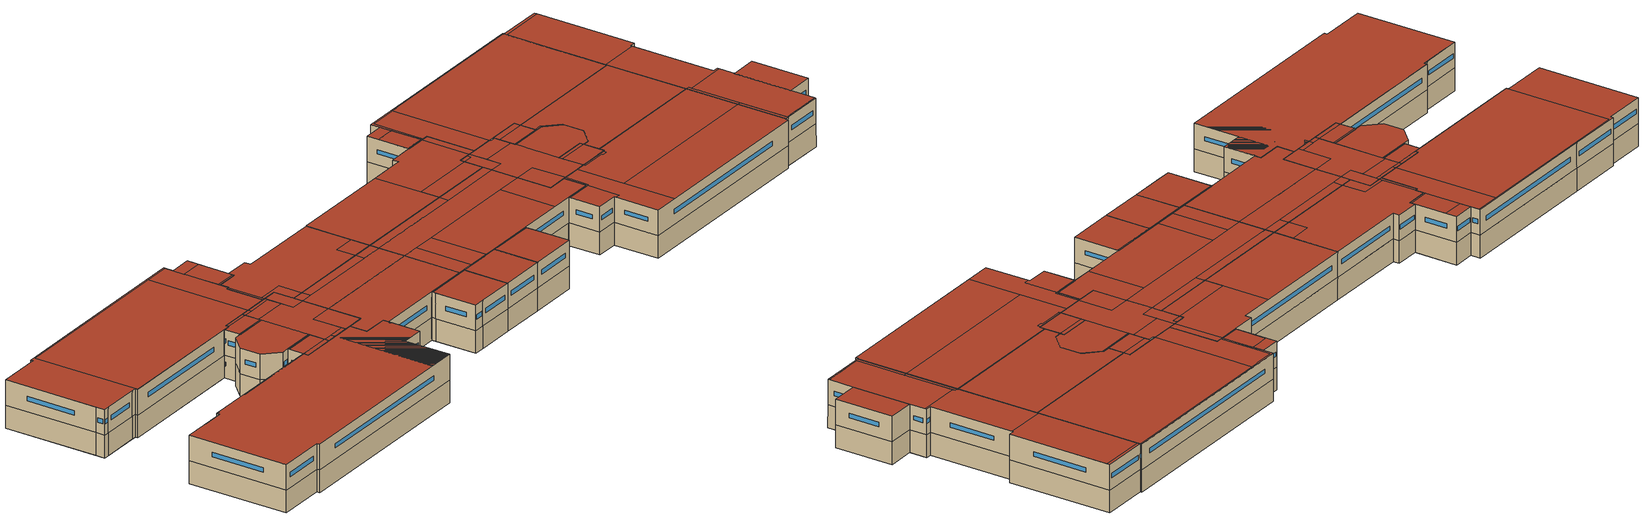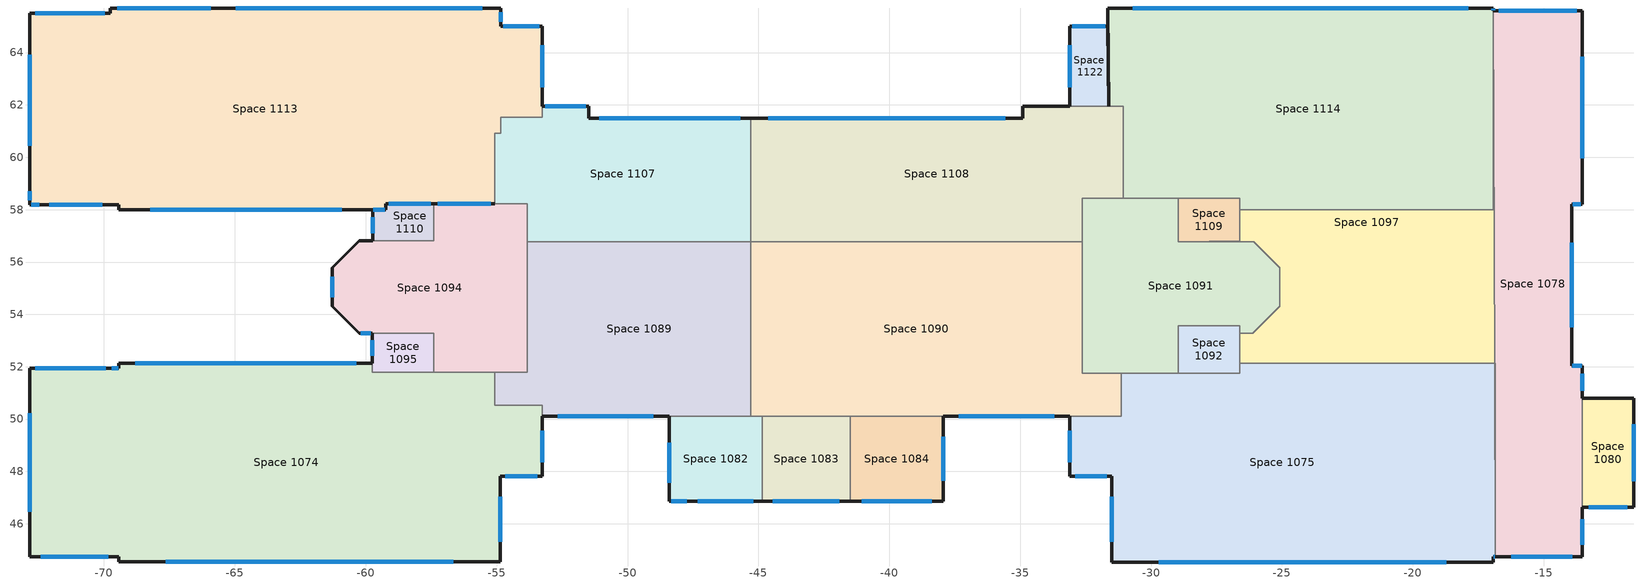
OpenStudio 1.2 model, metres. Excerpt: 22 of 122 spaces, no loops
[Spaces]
Space 1074
 floor ground: -59.74,52.14 -59.74,51.79 -55.07,51.79 -55.07,50.53 -53.26,50.53 -53.26,47.81 -54.86,47.81 -54.86,44.54 -69.43,44.54 -69.43,44.74 -72.83,44.74 -72.83,51.94 -69.43,51.94 -69.43,52.14 z0
 wall outside: -59.74,52.14 -69.43,52.14 -69.43,51.94 -69.73,51.94 -72.83,51.94 -72.83,44.74 -69.43,44.74 -69.43,44.54 -54.86,44.54 -54.86,47.81 -53.26,47.81 -53.26,50.11 z1.58:3.35
 wall to Space 1089: -53.26,50.11 -53.26,50.53 -55.07,50.53 -55.07,51.79 z0:3.35
 wall ground: -59.74,52.14 -69.43,52.14 -69.43,51.94 -69.73,51.94 -72.83,51.94 -72.83,44.74 -69.43,44.74 -69.43,44.54 -54.86,44.54 -54.86,47.81 -53.26,47.81 -53.26,50.11 z0:1.58
 wall to Space 1095: -57.4,51.79 -59.74,51.79 -59.74,52.14 z0:3.35
 wall to Space 1094: -55.07,51.79 -57.4,51.79 z0:3.35
 window: -60.37,52.14 -68.8,52.14 / -69.93,51.94 -72.63,51.94 / -54.67,47.81 -53.45,47.81 / -67.64,44.54 -56.65,44.54 / -72.41,44.74 -69.84,44.74 / -72.83,50.22 -72.83,46.46 / -54.86,45.32 -54.86,47.03 / -53.26,48.36 -53.26,49.56 z2.34:2.65; -69.45,51.94 -69.71,51.94 z2.34:2.66
 roof outside: -54.86,44.54 -54.86,47.81 -53.26,47.81 -53.26,50.53 -55.07,50.53 -55.07,51.79 -59.74,51.79 -59.74,52.14 -69.43,52.14 -69.43,51.94 -72.83,51.94 -72.83,44.74 -69.43,44.74 -69.43,44.54 z3.35; -72.83,44.74 -69.43,44.74 -69.43,51.91 -72.83,51.91 z3.35; -72.83,51.91 -69.43,51.91 -69.43,52.11 -59.74,52.11 -59.74,52.14 -69.43,52.14 -69.43,51.94 -72.83,51.94 z3.35; -55.52,50.03 -53.26,50.03 -53.26,50.53 -55.07,50.53 -55.07,51.79 -55.52,51.79 z3.35; -53.26,47.81 -53.26,50.03 -54.86,50.03 -54.86,47.81 z3.35; -54.86,44.54 -54.86,47.81 -54.86,50.03 -55.52,50.03 -55.52,51.79 -56.73,51.79 -56.73,44.54 z3.35; -56.73,44.54 -56.73,51.79 -59.74,51.79 -59.74,52.11 -69.43,52.11 -69.43,44.54 z3.35
Space 1075
 floor ground: -16.88,52.14 -16.85,44.74 -16.93,44.74 -16.93,44.54 -31.5,44.54 -31.5,47.81 -33.1,47.81 -33.1,50.11 -31.14,50.11 -31.14,51.76 -26.62,51.76 -26.62,52.14 z0
 wall outside: -33.1,50.11 -33.1,47.81 -31.5,47.81 -31.5,44.54 -16.93,44.54 -16.93,44.74 -16.85,44.74 z1.58:3.35
 wall to Space 1097: -16.88,52.14 -26.62,52.14 z0:3.35
 wall to Space 1079: -16.85,44.74 -16.88,52.14 z0:3.35
 wall to Space 1090: -31.14,51.76 -31.14,50.17 -31.14,50.11 -33.1,50.11 z0:3.35
 wall to Space 1091: -28.97,51.76 -31.14,51.76 z0:3.35
 wall to Space 1092: -26.62,52.14 -26.62,51.76 -28.97,51.76 z0:3.35
 wall ground: -33.1,50.11 -33.1,47.81 -31.5,47.81 -31.5,44.54 -16.93,44.54 -16.93,44.74 -16.85,44.74 z0:1.58
 window: -32.91,47.81 -31.7,47.81 / -29.71,44.54 -18.72,44.54 / -33.1,49.56 -33.1,48.36 / -31.5,47.03 -31.5,45.32 z2.34:2.65; -16.91,44.74 -16.88,44.74 z2.34:3.02
 roof outside: -31.14,47.68 -31.14,50.03 -33.1,50.03 -33.1,47.81 -31.5,47.81 -31.5,47.68 z3.35; -30.99,50.03 -30.99,51.76 -31.14,51.76 -31.14,50.11 -33.1,50.11 -33.1,50.03 z3.35; -26.71,51.5 -26.71,51.75 -26.62,51.75 -26.62,52.14 -26.62,51.76 -28.97,51.76 -28.97,51.62 -27.12,51.62 -27.12,51.5 z3.35; -29.63,48.33 -16.87,48.33 -16.88,52.11 -26.62,52.11 -26.62,51.75 -26.71,51.75 -26.71,51.5 -27.12,51.5 -27.12,51.62 -28.97,51.62 -28.97,51.76 -29.63,51.76 z3.35; -16.88,52.11 -16.88,52.14 -26.62,52.14 -26.62,52.11 z3.35; -29.63,44.54 -29.63,51.76 -30.99,51.76 -30.99,50.03 -31.14,50.03 -31.14,47.68 -31.5,47.68 -31.5,44.54 z3.35; -16.93,44.54 -16.93,44.74 -16.85,44.74 -16.87,48.33 -29.63,48.33 -29.63,44.54 z3.35
Space 1078
 floor ground: -13.53,65.6 -13.53,58.2 -13.94,58.2 -13.94,52.04 -13.53,52.04 -13.53,44.74 -16.85,44.74 -16.85,52.14 -16.88,52.14 -16.93,65.6 z0
 wall outside: -13.53,50.79 -13.53,52.04 -13.94,52.04 -13.94,58.2 -13.53,58.2 -13.53,65.6 -16.93,65.6 / -16.85,44.74 -16.63,44.74 -13.53,44.74 -13.53,46.62 z1.58:3.35
 wall to Space 1097: -16.93,65.6 -16.88,52.14 z0:3.35
 wall to Space 1080: -13.53,46.62 -13.53,50.79 z0:3.35
 wall to Space 1079: -16.85,52.14 -16.85,44.74 z0:3.35
 wall ground: -16.85,44.74 -16.63,44.74 -13.53,44.74 -13.53,46.62 / -13.53,50.79 -13.53,52.04 -13.94,52.04 -13.94,58.2 -13.53,58.2 -13.53,65.6 -16.93,65.6 z0:1.58
 window: -13.75,65.6 -16.71,65.6 / -13.56,52.04 -13.91,52.04 / -16.25,44.74 -13.91,44.74 / -13.89,58.2 -13.58,58.2 / -13.53,59.97 -13.53,63.83 / -13.53,51.09 -13.53,51.74 / -13.53,45.19 -13.53,46.17 / -13.94,53.51 -13.94,56.73 z2.34:2.65
 roof outside: -13.53,65.42 -13.53,65.6 -16.91,65.6 -16.91,65.42 z3.35; -16.62,48.33 -16.62,52.11 -16.85,52.11 -16.85,48.33 z3.35; -13.53,44.84 -13.53,51.91 -16.62,51.91 -16.62,44.84 z3.35; -13.53,51.91 -13.53,52.04 -13.94,52.04 -13.94,58.06 -16.9,58.06 -16.88,52.14 -16.85,52.14 -16.85,52.11 -16.62,52.11 -16.62,51.91 z3.35; -13.94,58.06 -13.94,58.2 -13.53,58.2 -13.53,65.42 -16.91,65.42 -16.91,59.64 -16.9,58.06 z3.35; -13.53,44.74 -13.53,44.84 -16.62,44.84 -16.62,44.74 z3.35; -16.85,44.74 -16.62,44.74 -16.62,48.33 -16.85,48.33 z3.35
Space 1079
 floor ground: -16.85,52.14 -16.85,44.74 -16.88,52.14 z0
Space 1080
 floor ground: -11.57,50.79 -11.57,46.62 -13.53,46.62 -13.53,50.79 z0
 wall outside: -13.53,46.62 -11.57,46.62 -11.57,50.79 -13.53,50.79 z1.58:3.35
 wall ground: -13.53,46.62 -11.57,46.62 -11.57,50.79 -13.53,50.79 z0:1.58
 window: -13.29,46.62 -11.81,46.62 / -11.57,47.62 -11.57,49.8 z2.34:2.65
 roof outside: -11.57,46.62 -11.57,50.79 -13.53,50.79 -13.53,46.62 z3.35
Space 1082
 floor ground: -44.86,50.11 -44.86,46.86 -48.42,46.86 -48.42,50.11 z0
 wall outside: -48.42,50.11 -48.42,49.81 -48.42,46.86 -47.65,46.86 -44.86,46.86 z1.58:3.35
 wall to Space 1090: -44.86,50.11 -45.29,50.11 z0:3.35
 wall to Space 1083: -44.86,46.86 -44.86,50.11 z0:3.35
 wall to Space 1089: -45.29,50.11 -48.42,50.11 z0:3.35
 wall ground: -48.42,50.11 -48.42,49.81 -48.42,46.86 -47.65,46.86 -44.86,46.86 z0:1.58
 window: -47.31,46.86 -45.2,46.86 / -48.32,46.86 -47.75,46.86 / -48.42,49.11 -48.42,47.56 z2.34:2.65
 roof outside: -44.86,46.86 -44.86,50.03 -48.41,50.03 -48.41,46.86 z3.35; -44.86,50.03 -44.86,50.11 -48.42,50.11 -48.42,50.03 z3.35
Space 1083
 floor ground: -41.5,50.11 -41.5,46.86 -44.86,46.86 -44.86,50.11 z0
 wall outside: -44.86,46.86 -41.5,46.86 z1.58:3.35
 wall to Space 1090: -41.5,50.11 -44.86,50.11 z0:3.35
 wall to Space 1084: -41.5,46.86 -41.5,50.11 z0:3.35
 wall ground: -44.86,46.86 -41.5,46.86 z0:1.58
 window: -44.45,46.86 -41.91,46.86 z2.34:2.65
 roof outside: -41.5,46.86 -41.5,50.03 -44.86,50.03 -44.86,46.86 z3.35; -42.33,50.03 -42.33,50.11 -44,50.11 -44,50.03 z3.35
Space 1084
 floor ground: -37.94,50.11 -37.94,46.86 -41.5,46.86 -41.5,50.11 z0
 wall outside: -41.5,46.86 -37.94,46.86 -37.94,50.11 z1.58:3.35
 wall to Space 1090: -37.94,50.11 -41.5,50.11 z0:3.35
 wall ground: -41.5,46.86 -37.94,46.86 -37.94,50.11 z0:1.58
 window: -41.06,46.86 -38.38,46.86 / -37.94,47.63 -37.94,49.33 z2.34:2.65
 roof outside: -41.5,50.03 -37.94,50.03 -37.94,50.11 -41.5,50.11 z3.35; -37.94,46.86 -37.94,50.03 -41.5,50.03 -41.5,46.86 z3.35
Space 1089
 floor ground: -45.29,56.77 -45.29,50.11 -53.26,50.11 -53.26,50.53 -55.07,50.53 -55.07,51.79 -53.83,51.79 -53.83,56.77 z0
 wall outside: -53.26,50.11 -48.42,50.11 z1.58:3.35
 wall to Space 1094: -53.83,56.77 -53.83,51.79 -55.07,51.79 z0:3.35
 wall to Space 1107: -45.29,56.77 -53.83,56.77 z0:3.35
 wall to Space 1090: -45.29,50.11 -45.29,56.77 z0:3.35
 wall ground: -53.26,50.11 -48.42,50.11 z0:1.58
 window: -52.66,50.11 -49.01,50.11 z2.34:2.65
 roof outside: -53.83,56.11 -52.94,56.11 -52.94,56.77 -53.83,56.77 z3.35; -45.29,50.11 -45.29,54.2 -53.83,54.2 -53.83,51.79 -55.07,51.79 -55.07,50.53 -53.26,50.53 -53.26,50.11 z3.35; -52.94,56.11 -46.91,56.11 -46.91,56.77 -52.94,56.77 z3.35; -45.29,54.2 -45.29,56.11 -53.83,56.11 -53.83,54.2 z3.35; -46.91,56.11 -45.29,56.11 -45.29,56.77 -46.91,56.77 z3.35
Space 1090
 floor ground: -32.64,56.77 -32.64,51.76 -31.14,51.76 -31.14,50.11 -45.29,50.11 -45.29,56.77 z0
 wall outside: -37.94,50.11 -33.1,50.11 z1.58:3.35
 wall to Space 1108: -32.64,56.77 -45.29,56.77 z0:3.35
 wall to Space 1091: -31.14,51.76 -32.64,51.76 -32.64,56.77 z0:3.35
 wall ground: -37.94,50.11 -33.1,50.11 z0:1.58
 window: -37.35,50.11 -33.7,50.11 z2.34:2.65
 roof outside: -34.6,50.11 -34.6,54.2 -42.33,54.2 -42.33,50.11 z3.35; -32.64,54.2 -32.64,56.11 -45.29,56.11 -45.29,54.2 z3.35; -37.53,56.11 -37.53,56.77 -45.28,56.77 -45.28,56.11 z3.35; -32.64,56.11 -32.64,56.77 -37.52,56.77 -37.53,56.11 z3.35; -31.14,50.11 -31.14,51.76 -32.64,51.76 -32.64,54.2 -34.6,54.2 -34.6,50.11 z3.35; -44,50.11 -44,54.2 -45.29,54.2 -45.29,50.11 z3.35; -42.33,50.11 -42.33,54.2 -44,54.2 -44,50.11 z3.35
Space 1091
 floor ground: -28.97,58.44 -28.97,56.78 -26.08,56.78 -25.08,55.78 -25.08,54.31 -26.11,53.28 -26.62,53.28 -26.62,53.56 -28.97,53.56 -28.97,51.76 -32.64,51.76 -32.64,58.44 z0
 wall to Space 1108: -31.07,58.44 -32.64,58.44 -32.64,56.77 z0:3.35
 wall to Space 1114: -28.97,58.44 -31.07,58.44 z0:3.35
 wall to Space 1109: -28.97,56.78 -28.97,58.44 z0:3.35
 wall to Space 1097: -26.62,53.28 -26.11,53.28 -25.08,54.31 -25.08,55.78 -26.08,56.78 -28.97,56.78 z0:3.35
 wall to Space 1092: -28.97,51.76 -28.97,53.56 -26.62,53.56 -26.62,53.28 z0:3.35
 roof outside: -31.91,58.13 -31.91,58.44 -31.63,58.44 -32.64,58.44 -32.64,58.13 z3.35; -26.11,53.28 -25.08,54.31 -25.08,55.78 -26.08,56.78 -28.97,56.78 -28.97,53.56 -26.62,53.56 -26.62,53.28 z3.35; -30.99,51.76 -30.99,54.2 -32.64,54.2 -32.64,51.76 z3.35; -31.63,56.11 -31.63,58.44 -31.91,58.44 -31.91,58.13 -32.64,58.13 -32.64,56.11 z3.35; -30.99,51.77 -28.97,51.77 -28.97,53.56 -28.97,56.78 -28.97,57.13 -31.63,57.13 -31.63,56.11 -32.64,56.11 -32.64,54.2 -30.99,54.2 z3.35; -28.97,57.13 -28.97,58.31 -29.39,58.31 -29.39,58.44 -31.63,58.44 -31.63,57.13 z3.35
Space 1092
 floor ground: -26.62,53.56 -26.62,51.76 -28.97,51.76 -28.97,53.56 z0
 wall to Space 1097: -26.62,52.14 -26.62,53.28 z0:3.35
 roof outside: -26.62,51.76 -26.62,53.27 -28.97,53.27 -28.97,51.76 z3.35; -26.62,53.27 -26.62,53.56 -28.97,53.56 -28.97,53.27 z3.35
Space 1094
 floor ground: -53.83,58.23 -53.83,51.79 -57.4,51.79 -57.4,53.28 -60.25,53.28 -61.28,54.31 -61.28,55.78 -60.25,56.81 -57.4,56.81 -57.4,58.23 z0
 wall outside: -59.74,56.81 -60.25,56.81 -61.28,55.78 -61.28,54.31 -60.25,53.28 -59.74,53.28 / -55.07,58.23 -57.4,58.23 z1.58:3.35; -55.07,58.23 -57.4,58.23 z0:1.58
 wall to Space 1110: -57.4,58.23 -57.4,56.81 -59.74,56.81 z0:3.35
 wall to Space 1107: -53.83,56.77 -53.83,58.23 -55.07,58.23 z0:3.35
 wall to Space 1095: -59.74,53.28 -57.4,53.28 -57.4,51.79 z0:3.35
 wall ground: -59.74,56.81 -60.25,56.81 -61.28,55.78 -61.28,54.31 -60.25,53.28 -59.74,53.28 z0:1.58
 window: -55.33,58.23 -57.14,58.23 z0.76:1.06; -55.22,58.23 -57.25,58.23 / -60.19,53.28 -59.8,53.28 / -61.28,55.43 -61.28,54.66 z2.34:2.65
 roof outside: -53.83,56.11 -53.83,58.23 -54.86,58.23 -54.86,58.01 -54.87,58.01 -54.89,56.11 z3.35; -53.83,51.79 -53.83,54.2 -55.52,54.2 -55.52,51.79 z3.35; -55.52,52.11 -55.52,54.2 -53.83,54.2 -53.83,56.11 -54.89,56.11 -54.89,57 -57.39,57 -57.39,52.11 z3.35; -56.73,51.79 -55.52,51.79 -55.52,52.11 -56.73,52.11 z3.35; -56.73,58.01 -54.87,58.01 -54.86,58.23 -56.73,58.23 z3.35; -56.73,51.79 -56.73,52.11 -57.4,52.11 -57.4,51.79 z3.35; -57.4,58.01 -56.73,58.01 -56.73,58.23 -57.4,58.23 z3.35; -57.39,53.18 -57.39,56.88 -57.4,56.88 -57.4,56.81 -60.25,56.81 -61.28,55.78 -61.28,54.31 -60.25,53.28 -57.4,53.28 -57.4,53.18 z3.35; -57.39,56.88 -57.39,57 -54.89,57 -54.89,58.01 -57.4,58.01 -57.4,56.88 z3.35
Space 1095
 floor ground: -57.4,53.28 -57.4,51.79 -59.74,51.79 -59.74,53.28 z0
 wall outside: -59.74,53.28 -59.74,52.14 z1.58:3.35
 wall ground: -59.74,53.28 -59.74,52.14 z0:1.58
 window: -59.74,53.01 -59.74,52.41 z2.34:2.65
 roof outside: -59.74,53.18 -57.4,53.18 -57.4,53.28 -59.74,53.28 z3.35; -57.4,51.79 -57.4,52.11 -59.74,52.11 -59.74,51.79 z3.35; -57.4,52.11 -57.4,53.18 -59.74,53.18 -59.74,52.11 z3.35
Space 1097
 floor ground: -16.93,65.6 -16.88,52.14 -26.62,52.14 -26.62,53.28 -26.11,53.28 -25.08,54.31 -25.08,55.78 -26.08,56.78 -28.97,56.78 -26.62,56.81 -26.62,57.99 -16.93,57.99 z0
 wall to Space 1114: -16.93,65.6 -16.93,57.99 -26.62,57.99 z0:3.35
 wall to Space 1109: -26.62,57.99 -26.62,56.81 -28.97,56.78 z0:3.35
 roof outside: -26.62,52.14 -16.88,52.14 -16.9,58.06 -16.91,58.06 -16.91,57.96 -26.62,57.96 -26.62,56.88 -26.11,56.88 -25.08,55.85 -25.08,54.28 -26.11,53.27 -26.62,53.27 z3.35; -26.11,53.27 -25.08,54.28 -25.08,55.85 -26.11,56.88 -26.62,56.88 -26.62,56.81 -28.97,56.78 -26.08,56.78 -25.08,55.78 -25.08,54.31 -26.11,53.28 -26.62,53.28 -26.62,53.27 z3.35; -16.91,57.96 -16.91,59.64 -16.93,65.6 -16.93,57.99 -26.62,57.99 -26.62,57.96 z3.35
Space 1107
 floor ground: -53.26,61.95 -51.48,61.95 -51.48,61.5 -45.29,61.5 -45.29,56.77 -53.83,56.77 -53.83,58.23 -55.07,58.23 -55.07,60.92 -54.85,60.92 -54.85,61.54 -53.26,61.54 z0
 wall outside: -45.29,61.5 -51.48,61.5 -51.48,61.95 -53.26,61.95 z1.58:3.35
 wall to Space 1108: -45.29,56.77 -45.29,61.5 z0:3.35
 wall to Space 1113: -53.26,61.95 -53.26,61.54 -54.85,61.54 -54.85,60.92 -55.07,60.92 -55.07,58.23 z0:3.35
 wall ground: -45.29,61.5 -51.48,61.5 -51.48,61.95 -53.26,61.95 z0:1.58
 window: -51.6,61.95 -53.15,61.95 / -45.69,61.5 -51.08,61.5 z2.34:2.65
 roof outside: -45.29,56.77 -45.29,58.15 -46.91,58.15 -46.91,56.77 z3.35; -52.94,56.77 -52.94,58.45 -54.86,58.45 -54.86,58.23 -53.83,58.23 -53.83,56.77 z3.35; -46.91,56.77 -46.91,58.15 -45.29,58.15 -45.29,61.5 -51.48,61.5 -51.48,61.95 -53.25,61.95 -53.25,61.67 -53.26,61.67 -53.26,61.54 -54.85,61.54 -54.85,60.92 -54.86,60.92 -54.86,58.45 -52.94,58.45 -52.94,56.77 z3.35; -54.86,58.23 -54.86,58.45 -54.86,60.92 -55.07,60.92 -55.07,58.23 z3.35
Space 1108
 floor ground: -31.07,61.95 -31.07,58.44 -32.64,58.44 -32.64,56.77 -45.29,56.77 -45.29,61.5 -34.91,61.5 -34.91,61.95 z0
 wall outside: -33.1,61.95 -34.91,61.95 -34.91,61.5 -45.29,61.5 z1.58:3.35
 wall to Space 1122: -31.61,61.95 -33.1,61.95 z0:3.35
 wall to Space 1114: -31.07,58.44 -31.07,61.95 -31.61,61.95 z0:3.35
 wall ground: -33.1,61.95 -34.91,61.95 -34.91,61.5 -45.29,61.5 z0:1.58
 window: -35.58,61.5 -44.62,61.5 z2.34:2.65
 roof outside: -31.07,58.44 -31.07,61.95 -31.63,61.95 -31.63,58.44 z3.35; -37.52,56.77 -37.52,58.13 -32.64,58.13 -32.64,58.44 -31.63,58.44 -31.63,61.95 -34.91,61.95 -34.91,61.57 -34.91,61.5 -37.53,61.5 -37.53,56.77 z3.35; -37.53,56.77 -37.53,61.5 -45.28,61.5 -45.28,58.15 -45.28,56.77 z3.35; -32.64,56.77 -32.64,58.13 -37.52,58.13 -37.52,56.77 z3.35
Space 1109
 floor ground: -26.62,58.44 -26.62,56.81 -28.97,56.78 -28.97,58.44 z0
 wall to Space 1114: -26.62,57.99 -26.62,58.44 -28.97,58.44 z0:3.35
 roof outside: -28.97,56.88 -26.62,56.88 -26.62,57.96 -28.97,57.96 z3.35; -28.97,56.78 -26.62,56.81 -26.62,56.88 -28.97,56.88 z3.35; -26.62,57.96 -26.62,58.44 -28.97,58.44 -28.97,58.31 -28.97,57.96 z3.35
Space 1110
 floor ground: -59.23,58.23 -57.4,58.23 -57.4,56.81 -59.74,56.81 -59.74,57.99 -59.23,57.99 z0
 wall outside: -57.4,58.23 -59.23,58.23 -59.23,57.99 -59.74,57.99 -59.74,56.81 z1.58:3.35; -57.4,58.23 -59.23,58.23 -59.23,57.99 -59.74,57.99 z0:1.58
 wall ground: -59.74,57.99 -59.74,56.81 z0:1.58
 window: -57.52,58.23 -59.12,58.23 / -59.27,57.99 -59.71,57.99 / -59.74,57.71 -59.74,57.09 z2.34:2.65; -57.6,58.23 -59.03,58.23 / -59.29,57.99 -59.68,57.99 z0.76:1.06
 roof outside: -57.4,56.81 -57.4,56.88 -59.74,56.88 -59.74,56.81 z3.35; -57.4,56.88 -57.4,58.01 -59.23,58.01 -59.23,57.99 -59.74,57.99 -59.74,56.88 z3.35; -59.23,58.01 -57.4,58.01 -57.4,58.23 -59.23,58.23 z3.35
Space 1113
 floor ground: -69.76,65.7 -54.85,65.7 -54.85,65.01 -53.26,65.01 -53.26,61.54 -54.85,61.54 -54.85,60.92 -55.07,60.92 -55.07,58.23 -59.23,58.23 -59.23,57.99 -69.43,57.99 -69.43,58.19 -72.83,58.19 -72.83,65.5 -69.76,65.5 z0
 wall outside: -53.26,61.95 -53.26,65.01 -54.85,65.01 -54.85,65.7 -65.66,65.7 -69.76,65.7 -69.76,65.5 -72.83,65.5 -72.83,58.86 -72.83,58.19 -72.42,58.19 -69.73,58.19 -69.43,58.19 -69.43,57.99 -59.74,57.99 -59.23,57.99 -59.23,58.23 -57.4,58.23 -55.07,58.23 z1.58:3.35; -59.74,57.99 -59.23,57.99 -59.23,58.23 -57.4,58.23 -55.07,58.23 z0:1.58
 wall ground: -53.26,61.95 -53.26,65.01 -54.85,65.01 -54.85,65.7 -65.66,65.7 -69.76,65.7 -69.76,65.5 -72.83,65.5 -72.83,58.86 -72.83,58.19 -72.42,58.19 -69.73,58.19 -69.43,58.19 -69.43,57.99 -59.74,57.99 z0:1.58
 window: -53.37,65.01 -54.74,65.01 / -55.54,65.7 -64.96,65.7 / -69.96,65.5 -72.63,65.5 / -65.93,65.7 -69.5,65.7 / -72.78,58.19 -72.47,58.19 / -59.68,57.99 -59.3,57.99 / -59.01,58.23 -57.62,58.23 / -68.24,57.99 -60.93,57.99 / -72.09,58.19 -70.06,58.19 / -57.11,58.23 -55.35,58.23 / -72.83,58.7 -72.83,58.35 / -72.83,63.92 -72.83,60.45 / -54.85,65.18 -54.85,65.54 / -53.26,62.68 -53.26,64.28 z2.34:2.65; -57.02,58.23 -55.45,58.23 / -59.66,57.99 -59.32,57.99 / -58.94,58.23 -57.7,58.23 z0.76:1.06
 roof outside: -55.07,58.23 -55.07,60.92 -54.86,60.92 -54.86,65.62 -56.73,65.62 -56.73,58.23 z3.35; -53.26,61.67 -53.26,64.21 -54.86,64.21 -54.86,61.67 z3.35; -59.74,57.99 -59.74,58.01 -69.43,58.01 -69.43,65.62 -54.86,65.62 -54.86,64.21 -53.26,64.21 -53.26,65.01 -54.85,65.01 -54.85,65.7 -69.76,65.7 -69.76,65.5 -72.83,65.5 -72.83,58.19 -69.43,58.19 -69.43,57.99 z3.35; -69.43,58.01 -59.23,58.01 -59.23,58.23 -56.73,58.23 -56.73,65.62 -69.43,65.62 z3.35; -54.85,60.92 -54.85,61.54 -53.26,61.54 -53.26,61.67 -54.86,61.67 -54.86,60.92 z3.35
Space 1114
 floor ground: -16.93,65.7 -16.93,57.99 -26.62,57.99 -26.62,58.44 -31.07,58.44 -31.07,61.95 -31.61,61.95 -31.66,65.7 z0
 wall outside: -16.93,65.6 -16.93,65.7 -31.66,65.7 -31.61,61.95 z1.58:3.35
 wall ground: -16.93,65.6 -16.93,65.7 -31.66,65.7 -31.61,61.95 z0:1.58
 window: -17.88,65.7 -30.71,65.7 z2.34:2.65; -16.93,65.63 -16.93,65.68 z2.34:2.66
 roof outside: -31.5,64.21 -31.5,65.62 -16.93,65.62 -16.93,65.7 -31.66,65.7 -31.64,64.21 z3.35; -29.39,58.44 -29.39,65.62 -31.5,65.62 -31.5,62.03 -31.62,62.03 -31.61,61.95 -31.07,61.95 -31.07,58.44 z3.35; -16.93,57.99 -16.93,65.62 -29.39,65.62 -29.39,58.44 -26.62,58.44 -26.62,57.99 z3.35; -31.5,62.03 -31.5,64.21 -31.64,64.21 -31.62,62.03 z3.35
Space 1122
 floor ground: -31.66,65.01 -31.61,61.95 -33.1,61.95 -33.1,65.01 z0
 wall outside: -31.61,61.95 -31.66,65.01 z0:3.35; -31.66,65.01 -33.1,65.01 -33.1,61.95 z1.58:3.35
 wall ground: -31.66,65.01 -33.1,65.01 -33.1,61.95 z0:1.58
 window: -31.75,65.01 -33.01,65.01 / -33.1,64.28 -33.1,62.68 z2.34:2.65
 roof outside: -33.1,64.21 -31.65,64.21 -31.66,65.01 -33.1,65.01 -33.1,62.03 z3.35; -33.1,62.03 -31.62,62.03 -31.65,64.21 -33.1,64.21 z3.35; -31.63,61.95 -31.63,62.03 -33.1,62.03 -33.1,61.95 z3.35
[Site]
Site 1: Latitude {deg}=44.12; Longitude {deg}=-77.53; Time Zone {hr}=-5; Elevation {m}=86
[SizingPeriod:DesignDay] Barometric Pressure {Pa}=100296; Sky Clearness=0; Rain Indicator=0; Snow Indicator=0; Day of Month=21; Daylight Saving Time Indicator=0; Dry-Bulb Temperature Range Modifier Type=DefaultMultipliers
Name | Maximum Dry-Bulb Temperature {C} | Daily Dry-Bulb Temperature Range {deltaC} | Humidity Indicating Conditions at Maximum Dry-Bulb {BasedOnField A3} | Wind Speed {m/s} | Wind Direction {deg} | Month | Day Type | Humidity Indicating Type | Solar Model Indicator | ASHRAE Taub | ASHRAE Taud
Trenton Ann Clg .4% Condns DB=>MWB | 29.2 | 9.9 | 22.1 | 5.1 | 220 | 7 | SummerDesignDay | Wetbulb | ASHRAETau | 0.459 | 2.014
Trenton Ann Clg .4% Condns WB=>MDB | 27.5 | 9.9 | 23.5 | 5.1 | 220 | 7 | SummerDesignDay | Wetbulb | ASHRAETau | 0.459 | 2.014
Trenton Ann Hum_n 99.6% Condns DP=>MCDB | -21 | 0 | -27.1 | 2.9 | 50 | 1 | WinterDesignDay | Dewpoint | ASHRAEClearSky
Trenton Ann Clg .4% Condns DP=>MDB | 26 | 9.9 | 22.2 | 5.1 | 220 | 7 | SummerDesignDay | Dewpoint | ASHRAETau | 0.459 | 2.014
Trenton Ann Htg 99.6% Condns DB | -21.8 | 0 | -21.8 | 2.9 | 50 | 1 | WinterDesignDay | Wetbulb | ASHRAEClearSky
Trenton Ann Htg Wind 99.6% Condns WS=>MCDB | -3.4 | 0 | -3.4 | 13.4 | 50 | 1 | WinterDesignDay | Wetbulb | ASHRAEClearSky
Trenton Ann Clg .4% Condns Enth=>MDB | 27.5 | 9.9 | 70700 | 5.1 | 220 | 7 | SummerDesignDay | Enthalpy | ASHRAETau | 0.459 | 2.014
[Building]
Secondary School: North Axis {deg}=-0; Space Type=NECB-Classroom/lecture/training; Default Construction Set=vintage 2 Set; Default Schedule Set=NECB-D
[Construction]
000_ExtSlabCarpet_4in_ClimateZone 1-8: MAT-CC05 4 HW CONCRETE, CP02 CARPET PAD
000_Exterior Door: 000_F08 Metal surface, 000_I01 25mm insulation board
000_Exterior Window: 000_Clear 3mm, 000_Air 13mm, 000_Clear 3mm
000_Interior Ceiling: 000_M11 100mm lightweight concrete, 000_F05 Ceiling air space resistance, 000_F16 Acoustic tile
000_Interior Door; 000_Interior Partition: 000_G05 25mm wood
000_Interior Floor: 000_F16 Acoustic tile, 000_F05 Ceiling air space resistance, 000_M11 100mm lightweight concrete
000_Interior Wall: 000_G01a 19mm gypsum board, 000_F04 Wall air space resistance, 000_G01a 19mm gypsum board
000_Interior Window: 000_Clear 3mm
MNECB Ref Underground Floor 6.136: MNECB Ref Polystyrene 25mm, MNECB Ref concrete 100mm
MNECB Ref Underground Wall 9.659: MNECB Ref Polystyrene 44mm, MNECB Ref concrete 100mm
Vintage 4 Ref Deck Roof RSI 0.7: MNECB Ref Gravel 50mm, MNECB Built-up Roof 9.5mm, MNECB Ref Metal, 000 G05 25mm wood
Vintage 2 Ref Deck Roof RSI 1.76: MNECB Ref Gravel 50mm, MNECB Built-up Roof 9.5mm, MNECB Ref Polystyrene 46mm, 000_F08 Metal surface, 000 G05 25mm wood 1
Vintage 4 Concrete Wall RSI 0.88: MNECB Ref Brick 100mm, MNECB Ref Airspace 25mm, 000 G05 25mm wood, Mass NonRes Wall Insulation-0.93, 000_G01a 19mm gypsum board
Vintage 2 Concrete Wall RSI 2.11: MNECB Ref Brick 100mm, MNECB Ref Airspace 25mm, 000 G05 25mm wood, Mass NonRes Wall Insulation-2.20, 000_G01a 19mm gypsum board
Vintage 4 U=4.0: Vintage 4 Window
Vintage 2 U=3.2: Vintage 2 Window
[DefaultConstructionSet] Interior Partition Construction=000_Interior Partition
Name | Default Exterior Surface Constructions | Default Interior Surface Constructions | Default Ground Contact Surface Constructions | Default Exterior SubSurface Constructions | Default Interior SubSurface Constructions
vintage 4 Set | ASHRAE_90.1-2004_ClimateZone 5-6 (s_scho)_Exterior_DefSurfCons 2 | 000_Interior_DefSurfCons 8 | 000_Ground_DefSurfCons 8 | ASHRAE_90.1-2004_ClimateZone 5-6 (s_scho)_Exterior_DefSubCons 2 | 000_Interior_DefSubCons 8
vintage 2 Set | ASHRAE_90.1-2004_ClimateZone 5-6 (s_scho)_Exterior_DefSurfCons 4 | 000_Interior_DefSurfCons 10 | 000_Ground_DefSurfCons 10 | ASHRAE_90.1-2004_ClimateZone 5-6 (s_scho)_Exterior_DefSubCons 4 | 000_Interior_DefSubCons 10
[DefaultSubSurfaceConstructions] Tubular Daylight Dome Construction=000_Interior Window; Tubular Daylight Diffuser Construction=000_Interior Window
Name | Fixed Window Construction | Operable Window Construction | Door Construction | Glass Door Construction | Skylight Construction
ASHRAE_90.1-2004_ClimateZone 5-6 (s_scho)_Exterior_DefSubCons 2 | Vintage 4 U=4.0 | Vintage 4 U=4.0 | 000_Exterior Door | Vintage 4 U=4.0 | Vintage 4 U=4.0
000_Interior_DefSubCons 8; 000_Interior_DefSubCons 10 | 000_Interior Window | 000_Interior Window | 000_Interior Door | 000_Exterior Window | 000_Exterior Window
ASHRAE_90.1-2004_ClimateZone 5-6 (s_scho)_Exterior_DefSubCons 4 | Vintage 2 U=3.2 | Vintage 2 U=3.2 | 000_Exterior Door | Vintage 4 U=4.0 | Vintage 4 U=4.0
[DefaultSurfaceConstructions]
Name | Floor Construction | Wall Construction | Roof Ceiling Construction
ASHRAE_90.1-2004_ClimateZone 5-6 (s_scho)_Exterior_DefSurfCons 2 | 000_ExtSlabCarpet_4in_ClimateZone 1-8 | Vintage 4 Concrete Wall RSI 0.88 | Vintage 4 Ref Deck Roof RSI 0.7
000_Interior_DefSurfCons 8; 000_Interior_DefSurfCons 10 | 000_Interior Floor | 000_Interior Wall | 000_Interior Ceiling
000_Ground_DefSurfCons 8; 000_Ground_DefSurfCons 10 | MNECB Ref Underground Floor 6.136 | MNECB Ref Underground Wall 9.659 | 000_ExtSlabCarpet_4in_ClimateZone 1-8
ASHRAE_90.1-2004_ClimateZone 5-6 (s_scho)_Exterior_DefSurfCons 4 | 000_ExtSlabCarpet_4in_ClimateZone 1-8 | Vintage 2 Concrete Wall RSI 2.11 | Vintage 2 Ref Deck Roof RSI 1.76
[Material]
Name | Roughness | Thickness | Conductivity | Density | Specific Heat | Thermal Absorptance | Solar Absorptance | Visible Absorptance
000_F08 Metal surface | Smooth | 0.0008 | 45.28 | 7824 | 500
000_F16 Acoustic tile | MediumSmooth | 0.0191 | 0.06 | 368 | 590
000_G01a 19mm gypsum board | MediumSmooth | 0.019 | 0.16 | 800 | 1090
000_G05 25mm wood; 000 G05 25mm wood; 000 G05 25mm wood 1 | MediumSmooth | 0.0254 | 0.15 | 608 | 1630
000_I01 25mm insulation board | MediumRough | 0.0254 | 0.03 | 43 | 1210
000_M11 100mm lightweight concrete | MediumRough | 0.1016 | 0.53 | 1280 | 840
MAT-CC05 4 HW CONCRETE | Rough | 0.1016 | 1.311 | 2240 | 836.8 | 0.9 | 0.7 | 0.7
Mass NonRes Wall Insulation-0.93 | MediumRough | 0.0248085 | 0.049 | 265 | 836.8 | 0.9 | 0.7 | 0.7
Mass NonRes Wall Insulation-2.20 | MediumRough | 0.087261 | 0.049 | 265 | 836.8 | 0.9 | 0.7 | 0.7
MNECB Built-up Roof 9.5mm | VeryRough | 0.0095 | 0.1634 | 1121.29 | 1465.048 | 0.9 | 0.7 | 0.7
MNECB Ref Gravel 50mm | VeryRough | 0.0508 | 1.80282 | 1601.794 | 837.17 | 0.9 | 0.7 | 0.7
MNECB Ref Polystyrene 25mm | MediumRough | 0.02487 | 0.02885 | 28.832 | 1213.897
MNECB Ref Polystyrene 44mm | MediumRough | 0.04398 | 0.02885 | 28.832 | 1213.897
MNECB Ref Polystyrene 46mm | MediumRough | 0.0462359 | 0.02885 | 28.832 | 1213.897
MNECB Ref concrete 100mm | MediumRough | 0.1016 | 1.80282 | 2242.512 | 837.17
MNECB Ref Metal | Smooth | 0.0015 | 62.7066 | 7832.773 | 502.302 | 0.9 | 0.2 | 0.2
MNECB Ref Brick 100mm | MediumRough | 0.1016 | 1.311 | 2082.332 | 795.312
[Material:AirGap]
Name | Thermal Resistance
000_F04 Wall air space resistance | 0.15
000_F05 Ceiling air space resistance | 0.18
MNECB Ref Airspace 25mm | 0.1717
[Material:NoMass]
CP02 CARPET PAD: Roughness=VeryRough; Thermal Resistance=0.2165; Thermal Absorptance=0.9; Solar Absorptance=0.7; Visible Absorptance=0.8
[WindowMaterial:Gas]
000_Air 13mm: Gas Type=Air; Thickness=0.0127
[WindowMaterial:Glazing]
000_Clear 3mm: Optical Data Type=SpectralAverage; Thickness=0.003; Solar Transmittance at Normal Incidence=0.837; Front Side Solar Reflectance at Normal Incidence=0.075; Back Side Solar Reflectance at Normal Incidence=0.075; Visible Transmittance at Normal Incidence=0.898; Front Side Visible Reflectance at Normal Incidence=0.081; Back Side Visible Reflectance at Normal Incidence=0.081; Infrared Transmittance at Normal Incidence=0; Front Side Infrared Hemispherical Emissivity=0.84; Back Side Infrared Hemispherical Emissivity=0.84; Conductivity=0.9
[WindowMaterial:SimpleGlazingSystem] Solar Heat Gain Coefficient=0.5; Visible Transmittance=0.21
Name | U-Factor {W/m2-K}
Vintage 4 Window | 4
Vintage 2 Window | 3.2
[DefaultScheduleSet]
NECB-D: Hours of Operation Schedule=NECB-D-Fan; Number of People Schedule=NECB-D-Occ; People Activity Level Schedule=SecondarySchool_Activity; Lighting Schedule=NECB-D-Ltg; Electric Equipment Schedule=NECB-D-Equ; Hot Water Equipment Schedule=NECB-D-HW; Other Equipment Schedule=NECB-D-Proc
[DesignSpecification:OutdoorAir]
Name | Outdoor Air Flow per Person {m3/s-person} | Outdoor Air Flow per Floor Area {m3/s-m2}
NECB-Classroom/lecture/training-D-oa | 0 | 0.00278292
NECB-Electrical/Mechanical-*-oa; NECB-Stairway-*-oa; NECB-Washroom-*-oa |  | 0.000304977
NECB-Lobby - other-C-oa |  | 0.0041172
[ElectricEquipment]
Name | Electric Equipment Definition | Space or SpaceType
NECB-Classroom/lecture/training-sched-D-elec | NECB-Classroom/lecture/training-sched-D-elec_def | NECB-Classroom/lecture/training
NECB-Electrical/Mechanical-sched-*-elec | NECB-Electrical/Mechanical-sched-*-elec_def | NECB-Electrical/Mechanical
NECB-Stairway-sched-*-elec | NECB-Stairway-sched-*-elec_def | NECB-Stairway
NECB-Lobby - other-sched-C-elec | NECB-Lobby - other-sched-C-elec_def | NECB-Lobby - other
NECB-Washroom-sched-*-elec | NECB-Washroom-sched-*-elec_def | NECB-Washroom
[ElectricEquipment:Definition] Design Level Calculation Method=Watts/Area
Name | Watts per Space Floor Area {W/m2}
NECB-Classroom/lecture/training-sched-D-elec_def | 5
NECB-Electrical/Mechanical-sched-*-elec_def; NECB-Lobby - other-sched-C-elec_def; NECB-Washroom-sched-*-elec_def | 1
NECB-Stairway-sched-*-elec_def | 0
[Lights]
Name | Lights Definition | Space or SpaceType
NECB-Classroom/lecture/training-sched-D-lights | NECB-Classroom/lecture/training-sched-D-lights_def | NECB-Classroom/lecture/training
NECB-Electrical/Mechanical-sched-*-lights | NECB-Electrical/Mechanical-sched-*-lights_def | NECB-Electrical/Mechanical
NECB-Stairway-sched-*-lights | NECB-Stairway-sched-*-lights_def | NECB-Stairway
NECB-Lobby - other-sched-C-lights | NECB-Lobby - other-sched-C-lights_def | NECB-Lobby - other
NECB-Washroom-sched-*-lights | NECB-Washroom-sched-*-lights_def | NECB-Washroom
[Lights:Definition] Design Level Calculation Method=Watts/Area
Name | Watts per Space Floor Area {W/m2}
NECB-Classroom/lecture/training-sched-D-lights_def; NECB-Electrical/Mechanical-sched-*-lights_def | 13.3
NECB-Stairway-sched-*-lights_def | 7.4
NECB-Lobby - other-sched-C-lights_def | 9.7
NECB-Washroom-sched-*-lights_def | 10.5
[People]
Name | People Definition | Space or SpaceType
NECB-Classroom/lecture/training-sched-D-people | NECB-Classroom/lecture/training-sched-D-people_def | NECB-Classroom/lecture/training
NECB-Electrical/Mechanical-sched-*-people | NECB-Electrical/Mechanical-sched-*-people_def | NECB-Electrical/Mechanical
NECB-Stairway-sched-*-people | NECB-Stairway-sched-*-people_def | NECB-Stairway
NECB-Lobby - other-sched-C-people | NECB-Lobby - other-sched-C-people_def | NECB-Lobby - other
NECB-Washroom-sched-*-people | NECB-Washroom-sched-*-people_def | NECB-Washroom
[People:Definition] Number of People Calculation Method=Area/Person; Fraction Radiant=0.3
Name | Space Floor Area per Person {m2/person}
NECB-Classroom/lecture/training-sched-D-people_def | 7.5
NECB-Electrical/Mechanical-sched-*-people_def | 200
NECB-Stairway-sched-*-people_def | 100
NECB-Lobby - other-sched-C-people_def | 10
NECB-Washroom-sched-*-people_def | 30
[SpaceInfiltration:DesignFlowRate] Schedule=Always_On; Design Flow Rate {m3/s}=0; Flow per Exterior Surface Area {m3/s-m2}=0.00035
Name | Space or SpaceType | Design Flow Rate Calculation Method
Space Infiltration Design Flow Rate 1 | NECB-Classroom/lecture/training | Flow/ExteriorWallArea
Space Infiltration Design Flow Rate 4 | NECB-Electrical/Mechanical | Flow/ExteriorWallArea
Space Infiltration Design Flow Rate 5 | NECB-Lobby - other | Flow/ExteriorWallArea
Space Infiltration Design Flow Rate 7 | NECB-Stairway | Flow/Space
Space Infiltration Design Flow Rate 8 | NECB-Washroom | Flow/ExteriorWallArea
[SpaceType] Default Construction Set=vintage 2 Set; Default Schedule Set=NECB-D
Name | Design Specification Outdoor Air Object
NECB-Classroom/lecture/training | NECB-Classroom/lecture/training-D-oa
NECB-Electrical/Mechanical | NECB-Electrical/Mechanical-*-oa
NECB-Stairway | NECB-Stairway-*-oa
NECB-Lobby - other | NECB-Lobby - other-C-oa
NECB-Washroom | NECB-Washroom-*-oa
[ThermostatSetpoint:DualSetpoint]
SecondarySchool_Thermostat: Heating Setpoint Temperature Schedule=NECB-D-Htg 1; Cooling Setpoint Temperature Schedule=NECB-D-Clg
[BuildingStory]
Building Story 1: Nominal Z Coordinate {m}=0; Nominal Floor to Floor Height {m}=3.3528
[Space] Default Construction Set=vintage 4 Set; Building Story=Building Story 1
Name | Space Type | Thermal Zone
Space 1074 | NECB-Classroom/lecture/training | Basement- Southwest Zone
Space 1075 | NECB-Classroom/lecture/training | Basement- Southeast Zone
Space 1078 | NECB-Electrical/Mechanical | Basement- East Zone
Space 1079 | NECB-Classroom/lecture/training | Basement- East Zone
Space 1080 | NECB-Stairway | Basement- East Zone
Space 1082; Space 1084 | NECB-Electrical/Mechanical | Basement- South Exterior Zone
Space 1083 | NECB-Lobby - other | Basement- South Exterior Zone
Space 1089; Space 1090 | NECB-Classroom/lecture/training | Basement- South Interior Zone
Space 1091 | NECB-Stairway | Basement- East Entrance Zone
Space 1092; Space 1109 | NECB-Electrical/Mechanical | Basement- East Entrance Zone
Space 1094 | NECB-Stairway | Basement- West Entrance Zone
Space 1095; Space 1110 | NECB-Electrical/Mechanical | Basement- West Entrance Zone
Space 1097 | NECB-Electrical/Mechanical | Basement-unconditioned zone
Space 1107; Space 1108 | NECB-Classroom/lecture/training | Basement- North Zone
Space 1113 | NECB-Classroom/lecture/training | Basement- Northwest Zone
Space 1114 | NECB-Classroom/lecture/training | Basement- Northeast Zone
Space 1122 | NECB-Washroom | Basement- Northeast Zone
[ThermalZone] Use Ideal Air Loads=No
Name | Thermostat
Basement- Northwest Zone; Basement- North Zone; Basement- Northeast Zone; Basement- East Zone; Basement- Southeast Zone; Basement- South Interior Zone; Basement- South Exterior Zone; Basement- Southwest Zone; Basement- West Entrance Zone; Basement- East Entrance Zone | SecondarySchool_Thermostat
Basement-unconditioned zone
[Sizing:Zone]
Basement-unconditioned zone: Zone Cooling Design Supply Air Temperature {C}=14; Zone Heating Design Supply Air Temperature {C}=40; Zone Cooling Design Supply Air Humidity Ratio {kg-H2O/kg-air}=0.0085; Zone Heating Design Supply Air Humidity Ratio {kg-H2O/kg-air}=0.008; Heating Design Air Flow Method=DesignDay
[HotWaterEquipment]
Name | Hot Water Equipment Definition | Space or SpaceType
NECB-Classroom/lecture/training-sched-D-hw | NECB-Classroom/lecture/training-sched-D-hw_def | NECB-Classroom/lecture/training
NECB-Electrical/Mechanical-sched-*-hw | NECB-Electrical/Mechanical-sched-*-hw_def | NECB-Electrical/Mechanical
NECB-Stairway-sched-*-hw | NECB-Stairway-sched-*-hw_def | NECB-Stairway
NECB-Lobby - other-sched-C-hw | NECB-Lobby - other-sched-C-hw_def | NECB-Lobby - other
NECB-Washroom-sched-*-hw; Hot Water Equipment 2; Hot Water Equipment 3; Hot Water Equipment 7 | NECB-Washroom-sched-*-hw_def | NECB-Washroom
Hot Water Equipment 1 | NECB-Classroom/lecture/training-sched-D-hw_def | Space 1097
Hot Water Equipment 4; Hot Water Equipment 5 | NECB-Washroom-sched-*-hw_def | Space 1097
Hot Water Equipment 6 | NECB-Classroom/lecture/training-sched-D-hw_def | Space 1074
[HotWaterEquipment:Definition] Design Level Calculation Method=Watts/Area
Name | Watts per Space Floor Area {W/m2}
NECB-Classroom/lecture/training-sched-D-hw_def | 65
NECB-Electrical/Mechanical-sched-*-hw_def; NECB-Stairway-sched-*-hw_def; NECB-Lobby - other-sched-C-hw_def; NECB-Washroom-sched-*-hw_def | 0
[WaterUse:Equipment] Water Use Equipment Definition=Bathroom Sink Definition
Name | Space | Flow Rate Fraction Schedule
Bathroom Sink | Space 1097 | NECB-D-HW
Bathroom Sink 1
[WaterUse:Equipment:Definition]
Bathroom Sink Definition: Peak Flow Rate {m3/s}=6.31e-05
[AvailabilityManager:Scheduled]
Availability Manager Scheduled 1: Schedule=Always On Discrete
[Controller:WaterCoil] Action=Normal
Controller Water Coil 1; Controller Water Coil 2
[Schedule:Constant]
Always On Discrete: Value=1
[Schedule:Ruleset]
Name | Default Day Schedule | Summer Design Day Schedule | Winter Design Day Schedule
Always_On | Always_On Default Schedule | Always_On Summer Design Day | Always_On Winter Design Day
SecondarySchool_Activity | SecondarySchool_Activity Default Schedule | SecondarySchool_Activity Summer Design Day | SecondarySchool_Activity Winter Design Day
NECB-D-Fan | Schedule Day 28
NECB-D-Occ | Schedule Day 25
NECB-D-Ltg | Schedule Day 26
NECB-D-Equ | Schedule Day 27
NECB-D-HW | Schedule Day 32
NECB-D-Proc | Schedule Day 29
NECB-D-Clg | Schedule Day 30
NECB-D-Htg 1 | Schedule Day 33
[Schedule:Day]
Always_On Default Schedule; Schedule Day 28; Schedule Day 25; Schedule Day 26; Schedule Day 27; Schedule Day 32; Schedule Day 29; Schedule Day 33: 24, 0, 0
Always_On Rule 1 Day Schedule; Always_On Winter Design Day; Always_On Summer Design Day: 24, 0, 1
SecondarySchool_Activity Default Schedule: 7, 0, 71.4704, 24, 0, 71.4704
SecondarySchool_Activity Rule 1 Day Schedule: 7, 0, 75.21, 16, 0, 75.21, 24, 0, 75.21
SecondarySchool_Activity Winter Design Day; SecondarySchool_Activity Summer Design Day: 24, 0, 120
sunNECB-D-Fan 1; satNECB-D-Fan 1; sunNECB-D-Occ 1; satNECB-D-Occ 1: 1, 0, 0, 2, 0, 0, 3, 0, 0, 4, 0, 0, 5, 0, 0, 6, 0, 0, 7, 0, 0, 8, 0, 0, 9, 0, 0, 10, 0, 0, 11, 0, 0, 12, 0, 0, 13, 0, 0, 14, 0, 0, 15, 0, 0, 16, 0, 0, 17, 0, 0, 18, 0, 0, 19, 0, 0, 20, 0, 0, 21, 0, 0, 22, 0, 0, 23, 0, 0, 24, 0, 0
wkdNECB-D-Fan 1: 1, 0, 0, 2, 0, 0, 3, 0, 0, 4, 0, 0, 5, 0, 0, 6, 0, 0, 7, 0, 0, 8, 0, 1, 9, 0, 1, 10, 0, 1, 11, 0, 1, 12, 0, 1, 13, 0, 1, 14, 0, 1, 15, 0, 1, 16, 0, 1, 17, 0, 1, 24, 0, 0.00368607
wkdNECB-D-Occ 1: 1, 0, 0, 2, 0, 0, 3, 0, 0, 4, 0, 0, 5, 0, 0, 6, 0, 0, 7, 0, 0, 8, 0, 0, 9, 0, 0.1, 10, 0, 0.9, 11, 0, 0.9, 12, 0, 0.9, 13, 0, 0.8, 14, 0, 0.8, 15, 0, 0.8, 16, 0, 0.8, 17, 0, 0.5, 18, 0, 0.2, 19, 0, 0.1, 20, 0, 0.3, 21, 0, 0.3, 22, 0, 0.3, 23, 0, 0.1, 24, 0, 0
sunNECB-D-Ltg 1; satNECB-D-Ltg 1; sunNECB-D-Equ 1; satNECB-D-Equ 1; sunNECB-D-HW 1; satNECB-D-HW 1; sunNECB-D-Proc 1; satNECB-D-Proc 1: 1, 0, 0.05, 2, 0, 0.05, 3, 0, 0.05, 4, 0, 0.05, 5, 0, 0.05, 6, 0, 0.05, 7, 0, 0.05, 8, 0, 0.05, 9, 0, 0.05, 10, 0, 0.05, 11, 0, 0.05, 12, 0, 0.05, 13, 0, 0.05, 14, 0, 0.05, 15, 0, 0.05, 16, 0, 0.05, 17, 0, 0.05, 18, 0, 0.05, 19, 0, 0.05, 20, 0, 0.05, 21, 0, 0.05, 22, 0, 0.05, 23, 0, 0.05, 24, 0, 0.05
wkdNECB-D-Ltg 1: 1, 0, 0.05, 2, 0, 0.05, 3, 0, 0.05, 4, 0, 0.05, 5, 0, 0.05, 6, 0, 0.05, 7, 0, 0.897438, 8, 0, 0.897438, 9, 0, 0.897438, 10, 0, 0.9, 11, 0, 0.9, 12, 0, 0.9, 13, 0, 0.9, 14, 0, 0.9, 15, 0, 0.9, 16, 0, 0.9, 17, 0, 0.7, 18, 0, 0.5, 19, 0, 0.5, 20, 0, 0.7, 21, 0, 0.7, 22, 0, 0.7, 23, 0, 0.3, 24, 0, 0.05
wkdNECB-D-Equ 1: 1, 0, 0.05, 2, 0, 0.05, 3, 0, 0.05, 4, 0, 0.05, 5, 0, 0.05, 6, 0, 0.05, 7, 0, 0.05, 8, 0, 0.300382, 9, 0, 0.897438, 10, 0, 0.9, 11, 0, 0.9, 12, 0, 0.9, 13, 0, 0.9, 14, 0, 0.9, 15, 0, 0.9, 16, 0, 0.9, 17, 0, 0.7, 18, 0, 0.5, 19, 0, 0.5, 20, 0, 0.7, 21, 0, 0.7, 22, 0, 0.7, 23, 0, 0.3, 24, 0, 0.05
wkdNECB-D-HW 1: 1, 0, 0.05, 2, 0, 0.05, 3, 0, 0.05, 4, 0, 0.05, 5, 0, 0.05, 6, 0, 0.05, 7, 0, 0.05, 8, 0, 0.49818, 9, 0, 0.5, 10, 0, 0.5, 11, 0, 0.9, 12, 0, 0.9, 13, 0, 0.9, 14, 0, 0.9, 15, 0, 0.9, 16, 0, 0.9, 17, 0, 0.7, 18, 0, 0.3, 19, 0, 0.5, 20, 0, 0.5, 21, 0, 0.5, 22, 0, 0.3, 23, 0, 0.05, 24, 0, 0.05
wkdNECB-D-Proc 1: 1, 0, 0.05, 2, 0, 0.05, 3, 0, 0.05, 4, 0, 0.05, 5, 0, 0.05, 6, 0, 0.05, 7, 0, 0.05, 8, 0, 0.05, 9, 0, 0.3, 10, 0, 0.9, 11, 0, 0.9, 12, 0, 0.9, 13, 0, 0.9, 14, 0, 0.9, 15, 0, 0.9, 16, 0, 0.9, 17, 0, 0.7, 18, 0, 0.5, 19, 0, 0.5, 20, 0, 0.7, 21, 0, 0.7, 22, 0, 0.7, 23, 0, 0.3, 24, 0, 0.05
Schedule Day 30: 7, 0, 32.6802, 17, 0, 23.0983, 24, 0, 32.5793
sunNECB-D-Clg 1; satNECB-D-Clg 1: 1, 0, 35, 2, 0, 35, 3, 0, 35, 4, 0, 35, 5, 0, 35, 6, 0, 35, 7, 0, 35, 8, 0, 35, 9, 0, 35, 10, 0, 35, 11, 0, 35, 12, 0, 35, 13, 0, 35, 14, 0, 35, 15, 0, 35, 16, 0, 35, 17, 0, 35, 18, 0, 35, 19, 0, 35, 20, 0, 35, 21, 0, 35, 22, 0, 35, 23, 0, 35, 24, 0, 35
wkdNECB-D-Clg 1: 1, 0, 35, 2, 0, 35, 3, 0, 35, 4, 0, 35, 5, 0, 35, 6, 0, 35, 7, 0, 35, 8, 0, 24, 9, 0, 24, 10, 0, 24, 11, 0, 24, 12, 0, 24, 13, 0, 24, 14, 0, 24, 15, 0, 24, 16, 0, 24, 17, 0, 24, 18, 0, 24, 19, 0, 24, 20, 0, 24, 21, 0, 24, 22, 0, 24, 23, 0, 24, 24, 0, 35
sunNECB-D-Htg 2; satNECB-D-Htg 2: 1, 0, 18, 2, 0, 18, 3, 0, 18, 4, 0, 18, 5, 0, 18, 6, 0, 18, 7, 0, 18, 8, 0, 18, 9, 0, 18, 10, 0, 18, 11, 0, 18, 12, 0, 18, 13, 0, 18, 14, 0, 18, 15, 0, 18, 16, 0, 18, 17, 0, 18, 18, 0, 18, 19, 0, 18, 20, 0, 18, 21, 0, 18, 22, 0, 18, 23, 0, 18, 24, 0, 18
wkdNECB-D-Htg 2: 1, 0, 18, 2, 0, 18, 3, 0, 18, 4, 0, 18, 5, 0, 18, 6, 0, 18, 7, 0, 18, 8, 0, 20, 9, 0, 22, 10, 0, 22, 11, 0, 22, 12, 0, 22, 13, 0, 22, 14, 0, 22, 15, 0, 22, 16, 0, 22, 17, 0, 22, 18, 0, 22, 19, 0, 22, 20, 0, 22, 21, 0, 22, 22, 0, 22, 23, 0, 22, 24, 0, 18
[Schedule:Rule] Date Specification Type=DateRange; Start Month=1; Start Day=1; End Month=12; End Day=31
Name | Schedule Ruleset | Rule Order | Day Schedule | Apply Sunday | Apply Monday | Apply Tuesday | Apply Wednesday | Apply Thursday | Apply Friday | Apply Saturday
Always_On Rule 1 | Always_On | 0 | Always_On Rule 1 Day Schedule | Yes | Yes | Yes | Yes | Yes | Yes | Yes
SecondarySchool_Activity Rule 1 | SecondarySchool_Activity | 0 | SecondarySchool_Activity Rule 1 Day Schedule | Yes | Yes | Yes | Yes | Yes | Yes | Yes
sunNECB-D-Fanrule | NECB-D-Fan | 0 | sunNECB-D-Fan 1 | Yes | No | No | No | No | No | No
satNECB-D-Fanrule | NECB-D-Fan | 1 | satNECB-D-Fan 1 | No | No | No | No | No | No | Yes
wkdNECB-D-Fan rule | NECB-D-Fan | 2 | wkdNECB-D-Fan 1 | No | Yes | Yes | Yes | Yes | Yes | No
sunNECB-D-Occrule | NECB-D-Occ | 0 | sunNECB-D-Occ 1 | Yes | No | No | No | No | No | No
satNECB-D-Occrule | NECB-D-Occ | 1 | satNECB-D-Occ 1 | No | No | No | No | No | No | Yes
wkdNECB-D-Occ rule | NECB-D-Occ | 2 | wkdNECB-D-Occ 1 | No | Yes | Yes | Yes | Yes | Yes | No
sunNECB-D-Ltgrule | NECB-D-Ltg | 0 | sunNECB-D-Ltg 1 | Yes | No | No | No | No | No | No
satNECB-D-Ltgrule | NECB-D-Ltg | 1 | satNECB-D-Ltg 1 | No | No | No | No | No | No | Yes
wkdNECB-D-Ltg rule | NECB-D-Ltg | 2 | wkdNECB-D-Ltg 1 | No | Yes | Yes | Yes | Yes | Yes | No
sunNECB-D-Equrule | NECB-D-Equ | 0 | sunNECB-D-Equ 1 | Yes | No | No | No | No | No | No
satNECB-D-Equrule | NECB-D-Equ | 1 | satNECB-D-Equ 1 | No | No | No | No | No | No | Yes
wkdNECB-D-Equ rule | NECB-D-Equ | 2 | wkdNECB-D-Equ 1 | No | Yes | Yes | Yes | Yes | Yes | No
sunNECB-D-HWrule | NECB-D-HW | 0 | sunNECB-D-HW 1 | Yes | No | No | No | No | No | No
satNECB-D-HWrule | NECB-D-HW | 1 | satNECB-D-HW 1 | No | No | No | No | No | No | Yes
wkdNECB-D-HW rule | NECB-D-HW | 2 | wkdNECB-D-HW 1 | No | Yes | Yes | Yes | Yes | Yes | No
sunNECB-D-Procrule | NECB-D-Proc | 0 | sunNECB-D-Proc 1 | Yes | No | No | No | No | No | No
satNECB-D-Procrule | NECB-D-Proc | 1 | satNECB-D-Proc 1 | No | No | No | No | No | No | Yes
wkdNECB-D-Proc rule | NECB-D-Proc | 2 | wkdNECB-D-Proc 1 | No | Yes | Yes | Yes | Yes | Yes | No
sunNECB-D-Clgrule | NECB-D-Clg | 0 | sunNECB-D-Clg 1 | Yes | No | No | No | No | No | No
satNECB-D-Clgrule | NECB-D-Clg | 1 | satNECB-D-Clg 1 | No | No | No | No | No | No | Yes
wkdNECB-D-Clg rule | NECB-D-Clg | 2 | wkdNECB-D-Clg 1 | No | Yes | Yes | Yes | Yes | Yes | No
sunNECB-D-Htgrule 1 | NECB-D-Htg 1 | 0 | sunNECB-D-Htg 2 | Yes | No | No | No | No | No | No
satNECB-D-Htgrule 1 | NECB-D-Htg 1 | 1 | satNECB-D-Htg 2 | No | No | No | No | No | No | Yes
wkdNECB-D-Htg rule 1 | NECB-D-Htg 1 | 2 | wkdNECB-D-Htg 2 | No | Yes | Yes | Yes | Yes | Yes | No
